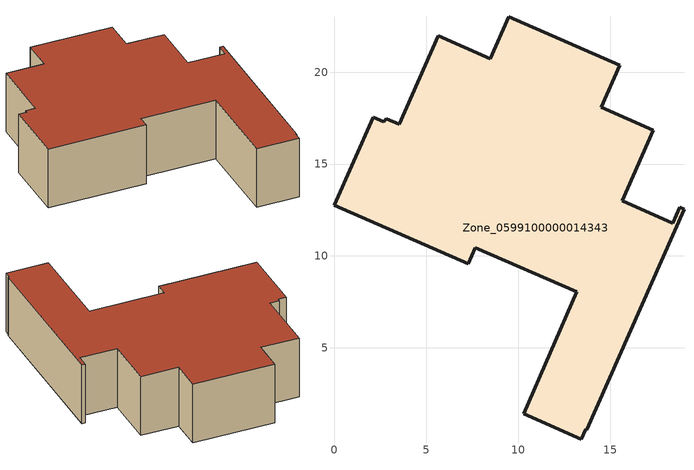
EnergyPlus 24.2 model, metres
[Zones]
Zone_0599100000014343
 floor ground (C_G): 7.28,9.58 0,12.75 2.1,17.55 2.69,17.29 2.81,17.48 3.53,17.17 5.64,21.97 8.48,20.72 9.49,23.01 15.53,20.37 14.53,18.08 17.35,16.84 15.66,13 18.41,11.79 18.79,12.65 19.02,12.55 13.73,0.54 13.66,0.56 13.43,0.03 10.29,1.4 13.19,8.04 7.66,10.45 z0
 wall outside (C_F): 9.49,23.01 8.48,20.72 5.64,21.97 3.53,17.17 2.81,17.48 2.69,17.29 2.1,17.55 0,12.75 7.28,9.58 7.66,10.45 13.19,8.04 10.29,1.4 13.43,0.03 13.66,0.56 13.73,0.54 19.02,12.55 18.79,12.65 18.41,11.79 15.66,13 17.35,16.84 14.53,18.08 15.53,20.37 9.49,23.01 z0:5.12
 roof outside (C_R): 13.66,0.56 13.73,0.54 19.02,12.55 18.79,12.65 18.41,11.79 15.66,13 17.35,16.84 14.53,18.08 15.53,20.37 9.49,23.01 8.48,20.72 5.64,21.97 3.53,17.17 2.81,17.48 2.69,17.29 2.1,17.55 0,12.75 7.28,9.58 7.66,10.45 13.19,8.04 10.29,1.4 13.43,0.03 z5.12
[BUILDING]
Pand.0599100000014343: North Axis=0; Terrain=City; Loads Convergence Tolerance Value=0.04; Temperature Convergence Tolerance Value=0.4; Solar Distribution=FullExterior; Maximum Number of Warmup Days=25; Minimum Number of Warmup Days=1
[Site:Location]
Rotterdam.The.Hague.AP_ZH_NLD Design_Conditions: Latitude=51.96; Longitude=4.45; Time Zone=1; Elevation=-4.5
[SITE:GROUNDTEMPERATURE:BUILDINGSURFACE]
18, 18, 18, 18, 18, 18, 18, 18, 18, 18, 18, 18
[MATERIAL] Thermal Absorptance=0.9; Solar Absorptance=0.7; Visible Absorptance=0.7
Name | Roughness | Thickness | Conductivity | Density | Specific Heat
G.D.1975-1991 | MediumSmooth | 0.15 | 0.288461 | 540 | 1210
F.D.1975-1991 | Rough | 0.3 | 0.230769 | 1920 | 840
R.D.1975-1991 | MediumRough | 0.2 | 0.153846 | 1500 | 1000
[CONSTRUCTION]
C_G: G.D.1975-1991
C_F: F.D.1975-1991
C_R: R.D.1975-1991
[ZONE]
Zone_0599100000014343: Type=1; Multiplier=1; Ceiling Height=Autocalculate; Volume=Autocalculate; Floor Area=autocalculate; Part of Total Floor Area=Yes
[ZONEINFILTRATION:DESIGNFLOWRATE]
Infil_Zone_0599100000014343: Zone or ZoneList or Space or SpaceList=Zone_0599100000014343; Schedule=AlwaysOn; Design Flow Rate Calculation Method=Flow/Area; Flow Rate per Floor Area=0.0042; Constant Term Coefficient=1; Temperature Term Coefficient=0; Velocity Term Coefficient=0; Velocity Squared Term Coefficient=0
[HVACTEMPLATE:ZONE:IDEALLOADSAIRSYSTEM]
Zone_0599100000014343: Maximum Heating Supply Air Temperature=50; Minimum Cooling Supply Air Temperature=13; Maximum Heating Supply Air Humidity Ratio=0.0156; Minimum Cooling Supply Air Humidity Ratio=0.0077; Heating Limit=NoLimit; Cooling Limit=NoLimit; Dehumidification Control Type=ConstantSensibleHeatRatio; Cooling Sensible Heat Ratio=0.7; Dehumidification Setpoint=60; Humidification Control Type=None; Humidification Setpoint=30; Outdoor Air Method=None; Outdoor Air Flow Rate per Person=0.00944; Outdoor Air Flow Rate per Zone Floor Area=0; Outdoor Air Flow Rate per Zone=0; Demand Controlled Ventilation Type=None; Outdoor Air Economizer Type=NoEconomizer; Heat Recovery Type=None; Sensible Heat Recovery Effectiveness=0.7; Latent Heat Recovery Effectiveness=0.65
[ZONECONTROL:THERMOSTAT]
ThermostatControl_Zone_0599100000014343: Zone or ZoneList=Zone_0599100000014343; Control Type Schedule=DualSetpointControlType; Control 1=Thermostat_Zone_0599100000014343; Temperature Difference Between Cutout And Setpoint=0
[THERMOSTATSETPOINT:DUALSETPOINT]
Thermostat_Zone_0599100000014343: Heating Setpoint Temperature Schedule=HeatingSetpoint_Zone_0599100000014343; Cooling Setpoint Temperature Schedule=CoolingSetpoint_Zone_0599100000014343
[SCHEDULE:COMPACT]
HeatingSetpoint_Zone_0599100000014343: Through: 12/31, For: AllDays, Until: 24:00, 21
CoolingSetpoint_Zone_0599100000014343: Through: 12/31, For: AllDays, Until: 24:00, 24
DualSetpointControlType: Through: 12/31, For: AllDays, Until: 24:00, 4
AlwaysOn: Through: 12/31, For: AllDays, Until: 24:00, 1
